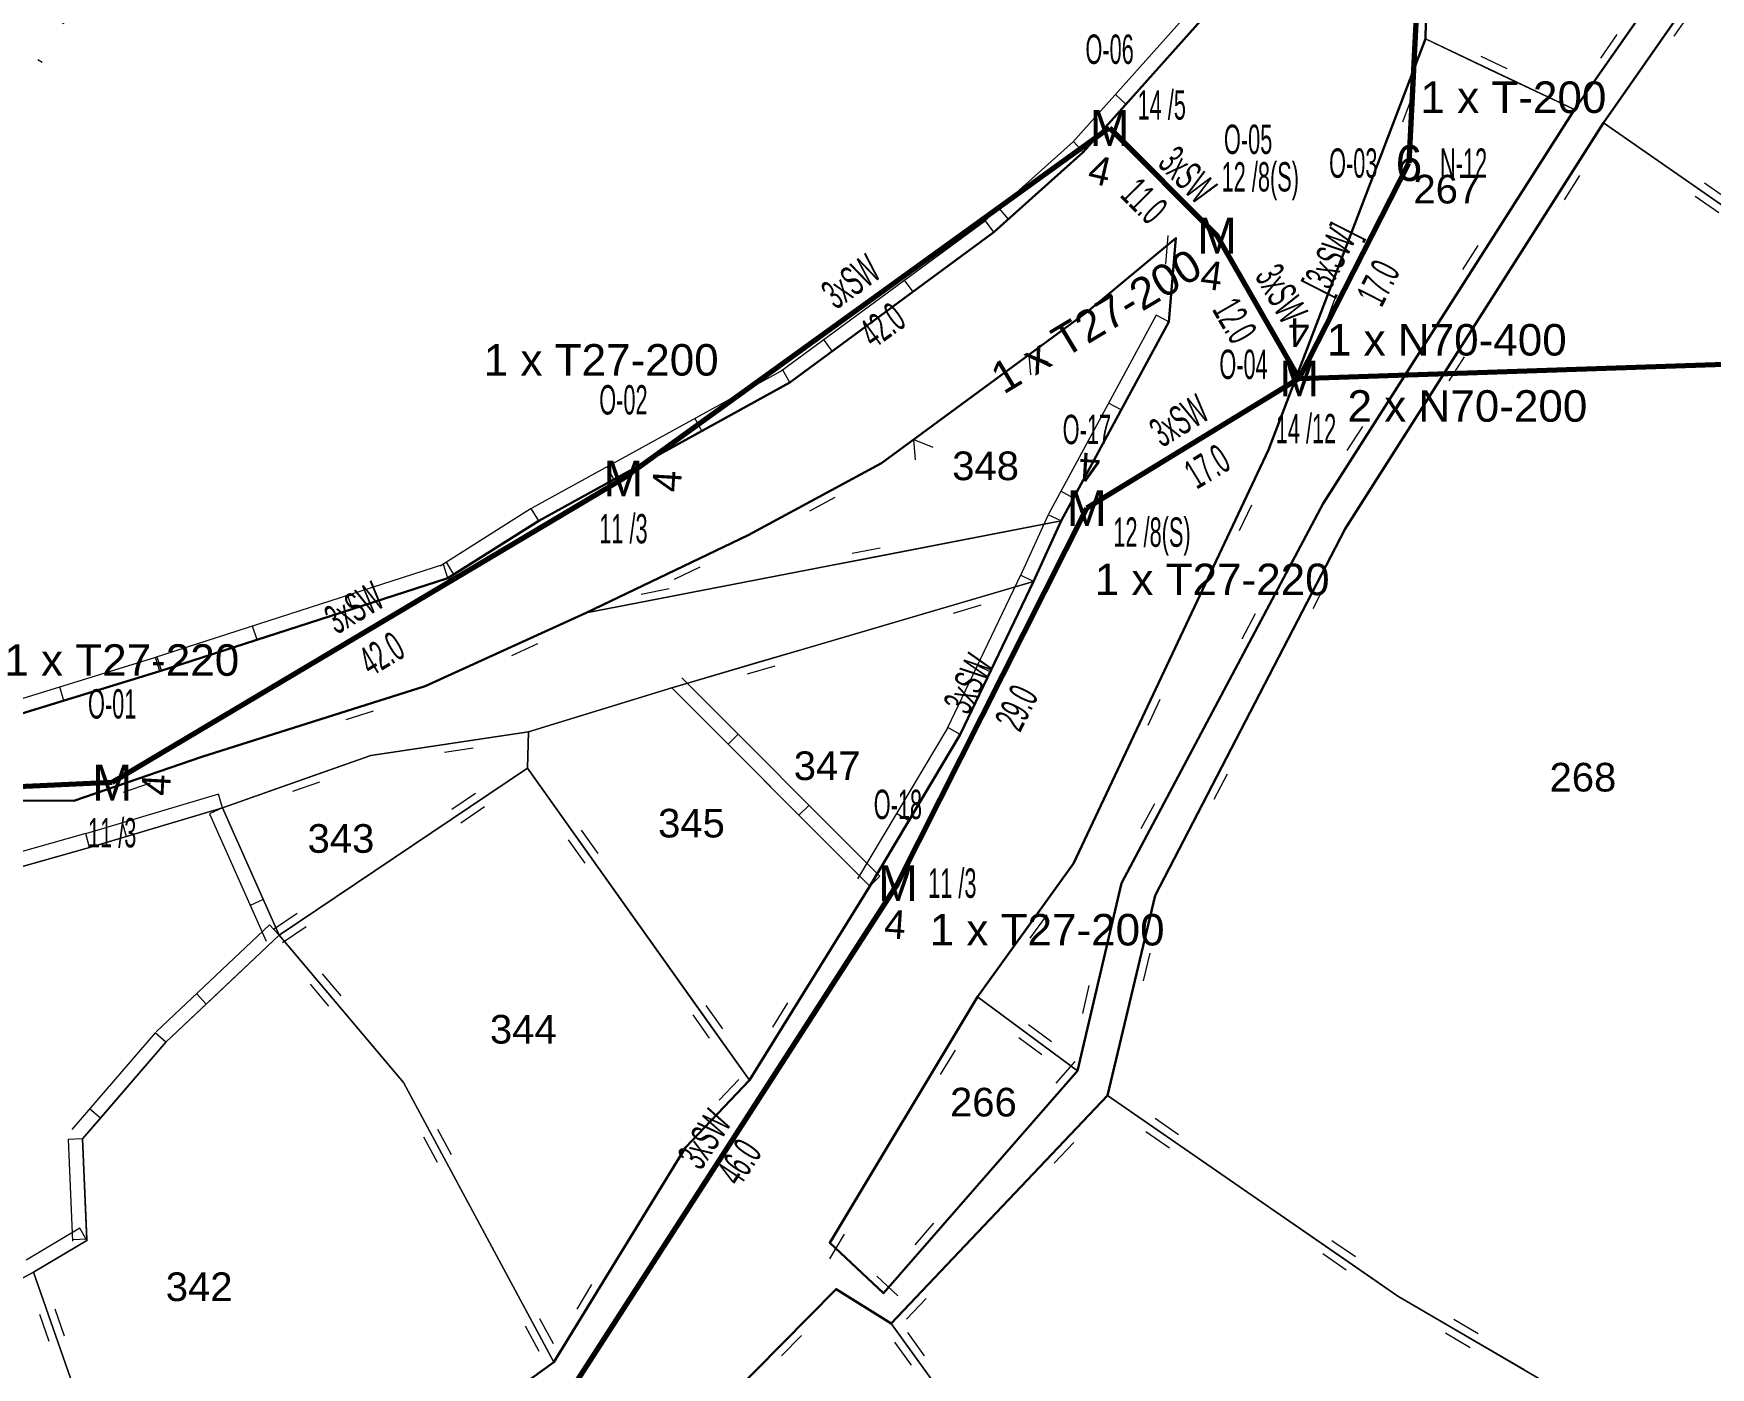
# Model space of a CAD drawing. Header units: millimetres. Extents: x 614452 to 616952, y 4151662 to 4153442.
# Drawn here: x 615834.9 to 615951.9, y 4152417.6 to 4152510.8 of the extents above; entities that cross this region are included whole.
import ezdxf
from ezdxf.enums import TextEntityAlignment as Align
from ezdxf.xclip import XClip

# ---------------------------------------------------------------- set-up
doc = ezdxf.new("R2010")
doc.units = ezdxf.units.MM
doc.header["$XCLIPFRAME"] = 2
doc.linetypes.add('ACAD_ISO14W100', pattern=[24, 12, -3, 0, -3, 0, -3, 0, -3])
for name, color, linetype, lineweight in [('02_ADA_ALN_YENI', 7, 'Continuous', 30), ('03_PARSEL_ALN_ESKI', 18, 'Continuous', 0), ('03_PARSEL_ALN_YENI', 171, 'Continuous', 0), ('03_PARSEL_NO_ESKI', 5, 'Continuous', 0), ('06_DETAY_SNR_KROKI', 4, 'Continuous', 0), ('07_SNRTIP_GECERLI', 30, 'Continuous', 0), ('07_SNRTIP_SABIT', 18, 'Continuous', 0), ('DIREK_ENH_MEVCUT', 6, 'Continuous', 25), ('DIREK_ENH_YENI', 6, 'Continuous', 25), ('DIREK_OG_YENI', 10, 'Continuous', 25), ('HAT_ENH_HAVAI_BYSK', 6, 'Continuous', 70), ('HAT_ENH_HAVAI_MEVCUT', 6, 'Continuous', 70), ('HAT_OG_HAVAI_YENI', 1, 'Continuous', 70), ('NOKTA_PARSEL_YENI', 30, 'Continuous', 0), ('TRAFO_BOLGE_TUM', 254, 'ACAD_ISO14W100', 70)]:
    doc.layers.add(name, color=color, linetype=linetype, lineweight=lineweight)
doc.layers.add('Unknown_Point_Feature', color=7, linetype='Continuous')
doc.styles.add('Direk', font='B_CAD')
doc.styles.get("Standard").update_dxf_attribs({"font": 'Arial'})

# ---------------------------------------------------------------- blocks, each defined once
blk = doc.blocks.new('fggg')
at = {"layer": '02_ADA_ALN_YENI', "color": 252}
for points in [[(615920.44, 4152516.29, 0), (615908.14, 4152502.5, 0), (615901.9, 4152496.9, 0), (615887.65, 4152486.41, 0), (615870.13, 4152476.76, 0), (615863.78, 4152472.74, 0), (615843.67, 4152466.25, 0), (615833.43, 4152463.1, 0)], [(615950.76, 4152517.38, 0), (615942.44, 4152505.46, 0), (615924.89, 4152477.97, 0), (615910.81, 4152451.46, 0), (615907.75, 4152438.34, 0), (615894.19, 4152422.81, 0), (615890.44, 4152426.34, 0), (615900.76, 4152443.51, 0), (615907.47, 4152452.82, 0), (615921.08, 4152481.71, 0), (615932.03, 4152510.4, 0), (615932.36, 4152526.59, 0)], [(616019.28, 4152511.72, 0), (616007.97, 4152497.23, 0), (615987.11, 4152472.98, 0), (615965.34, 4152430.88, 0), (615951.85, 4152409.91, 0), (615945.53, 4152390.56, 0), (615933.82, 4152368.51, 0), (615922.89, 4152374.33, 0), (615890.53, 4152389.32, 0), (615881.65, 4152400.38, 0), (615879.56, 4152405.19, 0), (615879.59, 4152411.65, 0), (615890.88, 4152423.11, 0), (615894.74, 4152420.7, 0), (615909.83, 4152436.63, 0), (615909.83, 4152436.63, 0), (615913.16, 4152450.59, 0), (615926.42, 4152476.19, 0), (615944.46, 4152504.53, 0), (615952.33, 4152515.83, 0)], [(615824.07, 4152457.26, 0), (615837.67, 4152457.19, 0), (615846.6, 4152460.28, 0), (615862.2, 4152465.2, 0), (615873.45, 4152470.33, 0), (615884.75, 4152475.76, 0), (615894.05, 4152480.78, 0), (615908.4, 4152491.33, 0), (615914.61, 4152496.49, 0), (615914.12, 4152490.65, 0), (615906.6, 4152476.74, 0), (615904.67, 4152472.52, 0), (615899.54, 4152461.82, 0), (615893.24, 4152451.24, 0), (615884.83, 4152437.7, 0), (615884.83, 4152437.7, 0), (615880.37, 4152433, 0), (615871.19, 4152418.01, 0), (615863.35, 4152412.32, 0), (615851.68, 4152405.01, 0), (615842.75, 4152401.69, 0), (615826.14, 4152392.46, 0)]]:
    blk.add_polyline3d(points, dxfattribs=at)
at = {"layer": '03_PARSEL_ALN_ESKI', "color": 252}
for p in [(615933.82, 4152499.91), (615901.62, 4152480.59), (615890.55, 4152459.65), (615943.31, 4152458.85), (615881.09, 4152455.64), (615856.61, 4152454.57), (615869.34, 4152441.25), (615901.47, 4152436.16), (615846.71, 4152423.27)]:
    blk.add_point(p, dxfattribs=at)
at = {"layer": '03_PARSEL_ALN_YENI', "color": 252}
blk.add_polyline3d([(615950.76, 4152517.38, 0), (615942.44, 4152505.46, 0), (615932.03, 4152510.4, 0), (615932.36, 4152526.59, 0)], dxfattribs=at)
for points in [[(616007.97, 4152497.23, 0), (615987.11, 4152472.98, 0), (615968.43, 4152487.88, 0), (615944.46, 4152504.53, 0), (615952.33, 4152515.83, 0), (615972.48, 4152536.44, 0), (615986.13, 4152551.91, 0), (616001.92, 4152572.14, 0), (616010.95, 4152592.22, 0), (616033, 4152614.39, 0), (616024.67, 4152597.94, 0), (616015.41, 4152566.77, 0), (616018.47, 4152538.56, 0), (616019.28, 4152511.72, 0), (616007.97, 4152497.23, 0)], [(615742.03, 4152608.91, 0), (615892.46, 4152514.42, 0), (615920.44, 4152516.29, 0), (615908.14, 4152502.5, 0), (615901.9, 4152496.9, 0), (615887.65, 4152486.41, 0), (615870.13, 4152476.76, 0), (615863.78, 4152472.74, 0), (615843.67, 4152466.25, 0), (615833.43, 4152463.1, 0), (615797.02, 4152540.78, 0), (615772.25, 4152571.92, 0), (615761.13, 4152580.07, 0), (615758.13, 4152585.47, 0), (615747.06, 4152595.76, 0), (615734.79, 4152607.75, 0), (615742.03, 4152608.91, 0)], [(615921.08, 4152481.71, 0), (615932.03, 4152510.4, 0), (615942.44, 4152505.46, 0), (615924.89, 4152477.97, 0), (615910.81, 4152451.46, 0), (615907.75, 4152438.34, 0), (615900.76, 4152443.51, 0), (615907.47, 4152452.82, 0), (615921.08, 4152481.71, 0)], [(615987.11, 4152472.98, 0), (615965.34, 4152430.88, 0), (615951.85, 4152409.91, 0), (615930.11, 4152422.61, 0), (615909.83, 4152436.63, 0), (615913.16, 4152450.59, 0), (615926.42, 4152476.19, 0), (615944.46, 4152504.53, 0), (615968.43, 4152487.88, 0), (615987.11, 4152472.98, 0)], [(615906.6, 4152476.74, 0), (615873.45, 4152470.33, 0), (615884.75, 4152475.76, 0), (615894.05, 4152480.78, 0), (615908.4, 4152491.33, 0), (615914.61, 4152496.49, 0), (615914.12, 4152490.65, 0), (615906.6, 4152476.74, 0)], [(615873.45, 4152470.33, 0), (615906.6, 4152476.74, 0), (615904.67, 4152472.52, 0), (615879.42, 4152465.08, 0), (615869.41, 4152462.02, 0), (615858.41, 4152460.37, 0), (615848.05, 4152456.7, 0), (615838.77, 4152453.95, 0), (615827.16, 4152450.67, 0), (615812.4, 4152449.16, 0), (615796.23, 4152449.63, 0), (615779.18, 4152454.96, 0), (615802.46, 4152456.31, 0), (615824.07, 4152457.26, 0), (615837.67, 4152457.19, 0), (615846.6, 4152460.28, 0), (615862.2, 4152465.2, 0), (615873.45, 4152470.33, 0)], [(615879.42, 4152465.08, 0), (615904.67, 4152472.52, 0), (615899.54, 4152461.82, 0), (615893.24, 4152451.24, 0), (615879.42, 4152465.08, 0)], [(615884.83, 4152437.7, 0), (615869.35, 4152459.47, 0), (615869.41, 4152462.02, 0), (615879.42, 4152465.08, 0), (615893.24, 4152451.24, 0), (615884.83, 4152437.7, 0)], [(615869.35, 4152459.47, 0), (615852.01, 4152447.82, 0), (615848.05, 4152456.7, 0), (615858.41, 4152460.37, 0), (615869.41, 4152462.02, 0), (615869.35, 4152459.47, 0)], [(615869.35, 4152459.47, 0), (615884.83, 4152437.7, 0), (615880.37, 4152433, 0), (615871.19, 4152418.01, 0), (615860.68, 4152437.52, 0), (615852.01, 4152447.82, 0), (615869.35, 4152459.47, 0)], [(615812.4, 4152449.16, 0), (615827.16, 4152450.67, 0), (615838.77, 4152453.95, 0), (615848.05, 4152456.7, 0), (615852.01, 4152447.82, 0), (615844.1, 4152440.35, 0), (615838.28, 4152433.59, 0), (615838.59, 4152426.51, 0), (615834.86, 4152424.28, 0), (615817.33, 4152414.81, 0), (615807.49, 4152409.17, 0), (615800.28, 4152423.81, 0), (615784.74, 4152422.17, 0), (615782.48, 4152434.22, 0), (615779.18, 4152454.96, 0), (615796.23, 4152449.63, 0), (615812.4, 4152449.16, 0)], [(615860.68, 4152437.52, 0), (615871.19, 4152418.01, 0), (615863.35, 4152412.32, 0), (615851.68, 4152405.01, 0), (615842.75, 4152401.69, 0), (615834.86, 4152424.28, 0), (615838.59, 4152426.51, 0), (615838.28, 4152433.59, 0), (615844.1, 4152440.35, 0), (615852.01, 4152447.82, 0), (615860.68, 4152437.52, 0)], [(615890.44, 4152426.34, 0), (615900.76, 4152443.51, 0), (615907.75, 4152438.34, 0), (615894.19, 4152422.81, 0), (615890.44, 4152426.34, 0)], [(615930.11, 4152422.61, 0), (615951.85, 4152409.91, 0), (615945.53, 4152390.56, 0), (615933.82, 4152368.51, 0), (615926, 4152376.38, 0), (615907.71, 4152402.71, 0), (615894.74, 4152420.7, 0), (615909.83, 4152436.63, 0), (615930.11, 4152422.61, 0)], [(615842.75, 4152401.69, 0), (615826.14, 4152392.46, 0), (615819.05, 4152387.99, 0), (615808.41, 4152382.93, 0), (615804.2, 4152392.84, 0), (615798.5, 4152403.65, 0), (615807.49, 4152409.17, 0), (615817.33, 4152414.81, 0), (615834.86, 4152424.28, 0), (615842.75, 4152401.69, 0)], [(615894.74, 4152420.7, 0), (615907.71, 4152402.71, 0), (615926, 4152376.38, 0), (615933.82, 4152368.51, 0), (615922.89, 4152374.33, 0), (615890.53, 4152389.32, 0), (615881.65, 4152400.38, 0), (615879.56, 4152405.19, 0), (615879.59, 4152411.65, 0), (615890.88, 4152423.11, 0), (615894.74, 4152420.7, 0)]]:
    blk.add_polyline3d(points, close=True, dxfattribs=at)
at = {"layer": '06_DETAY_SNR_KROKI', "color": 252}
for p, q in [((615919.69, 4152516.96, 0.95), (615907.39, 4152503.16, 0.95)), ((615945.3, 4152509.56, 0.95), (615950.76, 4152517.38, 0.95)), ((615950.5, 4152512.22, 0.95), (615949.36, 4152510.58, 0.95)), ((615915.78, 4152511.07, 0.95), (615911.12, 4152505.84, 0.95)), ((615932.06, 4152511.59, 0.95), (615932.03, 4152510.4, 0.95)), ((615949.47, 4152511.72, 0.95), (615944.46, 4152504.53, 0.95)), ((615932.03, 4152510.4, 0.95), (615930.25, 4152505.73, 0.95)), ((615932.03, 4152510.4, 0.95), (615936.55, 4152508.25, 0.95)), ((615944.27, 4152509.06, 0.95), (615945.41, 4152510.7, 0.95)), ((615935.89, 4152509.19, 0.95), (615937.7, 4152508.33, 0.95)), ((615942.44, 4152505.46, 0.95), (615945.3, 4152509.56, 0.95)), ((615936.55, 4152508.25, 0.95), (615942.44, 4152505.46, 0.95)), ((615911.12, 4152505.84, 0.95), (615910.38, 4152506.51, 0.95)), ((615931.13, 4152506.46, 0.95), (615930.42, 4152504.59, 0.95)), ((615911.12, 4152505.84, 0.95), (615908.14, 4152502.5, 0.95)), ((615930.25, 4152505.73, 0.95), (615926.68, 4152496.38, 0.95)), ((615941.04, 4152503.26, 0.95), (615942.44, 4152505.46, 0.95)), ((615944.46, 4152504.53, 0.95), (615941.78, 4152500.32, 0.95)), ((615952, 4152499.29, 0.95), (615944.46, 4152504.53, 0.95)), ((615907.47, 4152503.24, 0.95), (615901.23, 4152497.64, 0.95)), ((615908.14, 4152502.5, 0.95), (615907.47, 4152503.24, 0.95)), ((615935.65, 4152494.83, 0.95), (615941.04, 4152503.26, 0.95)), ((615908.14, 4152502.5, 0.95), (615902.93, 4152497.82, 0.95)), ((615942.79, 4152500.86, 0.95), (615941.71, 4152499.17, 0.95)), ((615941.78, 4152500.32, 0.95), (615936.41, 4152491.88, 0.95)), ((615952.51, 4152498.26, 0.95), (615950.86, 4152499.4, 0.95)), ((615953.15, 4152499.19, 0.95), (615951.5, 4152500.33, 0.95)), ((615902.93, 4152497.82, 0.95), (615902.26, 4152498.57, 0.95)), ((615901.31, 4152497.7, 0.95), (615887.06, 4152487.21, 0.95)), ((615901.9, 4152496.9, 0.95), (615896.26, 4152492.75, 0.95)), ((615901.9, 4152496.9, 0.95), (615901.31, 4152497.7, 0.95)), ((615902.93, 4152497.82, 0.95), (615901.9, 4152496.9, 0.95)), ((615914.61, 4152496.49, 0.95), (615910.85, 4152493.34, 0.95)), ((615913.9, 4152494.68, 0.95), (615914.06, 4152496.67, 0.95)), ((615914.54, 4152495.63, 0.95), (615914.61, 4152496.49, 0.95)), ((615926.68, 4152496.38, 0.95), (615924.9, 4152491.71, 0.95)), ((615934.64, 4152494.29, 0.95), (615935.72, 4152495.98, 0.95)), ((615914.12, 4152490.65, 0.95), (615914.54, 4152495.63, 0.95)), ((615932.96, 4152490.62, 0.95), (615935.65, 4152494.83, 0.95)), ((615896.26, 4152492.75, 0.95), (615895.67, 4152493.55, 0.95)), ((615896.26, 4152492.75, 0.95), (615890.62, 4152488.6, 0.95)), ((615910.85, 4152493.34, 0.95), (615908.4, 4152491.33, 0.95)), ((615925.78, 4152492.45, 0.95), (615925.07, 4152490.58, 0.95)), ((615908.4, 4152491.33, 0.95), (615904.37, 4152488.36, 0.95)), ((615913.24, 4152491.12, 0.95), (615905.72, 4152477.22, 0.95)), ((615914.12, 4152490.65, 0.95), (615913.24, 4152491.12, 0.95)), ((615924.9, 4152491.71, 0.95), (615921.33, 4152482.37, 0.95)), ((615936.41, 4152491.88, 0.95), (615933.72, 4152487.66, 0.95)), ((615914.12, 4152490.65, 0.95), (615910.79, 4152484.49, 0.95)), ((615927.58, 4152482.19, 0.95), (615932.96, 4152490.62, 0.95)), ((615890.62, 4152488.6, 0.95), (615890.03, 4152489.4, 0.95)), ((615890.62, 4152488.6, 0.95), (615887.65, 4152486.41, 0.95)), ((615904.37, 4152488.36, 0.95), (615900.34, 4152485.4, 0.95)), ((615904.49, 4152486.94, 0.95), (615904.37, 4152488.36, 0.95)), ((615904.37, 4152488.36, 0.95), (615905.7, 4152487.83, 0.95)), ((615933.72, 4152487.66, 0.95), (615928.35, 4152479.23, 0.95)), ((615934.73, 4152488.2, 0.95), (615933.66, 4152486.52, 0.95)), ((615887.17, 4152487.28, 0.95), (615869.64, 4152477.63, 0.95)), ((615887.65, 4152486.41, 0.95), (615881.52, 4152483.03, 0.95)), ((615887.65, 4152486.41, 0.95), (615887.17, 4152487.28, 0.95)), ((615900.34, 4152485.4, 0.95), (615896.31, 4152482.44, 0.95)), ((615910.79, 4152484.49, 0.95), (615907.46, 4152478.33, 0.95)), ((615910.79, 4152484.49, 0.95), (615909.91, 4152484.96, 0.95)), ((615881.52, 4152483.03, 0.95), (615875.38, 4152479.65, 0.95)), ((615881.52, 4152483.03, 0.95), (615881.03, 4152483.91, 0.95)), ((615926.57, 4152481.65, 0.95), (615927.65, 4152483.33, 0.95)), ((615896.31, 4152482.44, 0.95), (615894.05, 4152480.78, 0.95)), ((615896.43, 4152481.02, 0.95), (615896.31, 4152482.44, 0.95)), ((615896.31, 4152482.44, 0.95), (615897.64, 4152481.9, 0.95)), ((615921.08, 4152481.71, 0.95), (615918.95, 4152477.19, 0.95)), ((615921.33, 4152482.37, 0.95), (615921.08, 4152481.71, 0.95)), ((615924.89, 4152477.97, 0.95), (615927.58, 4152482.19, 0.95)), ((615875.38, 4152479.65, 0.95), (615874.9, 4152480.53, 0.95)), ((615894.05, 4152480.78, 0.95), (615889.65, 4152478.4, 0.95)), ((615875.38, 4152479.65, 0.95), (615870.13, 4152476.76, 0.95)), ((615889.65, 4152478.4, 0.95), (615884.75, 4152475.76, 0.95)), ((615890.8, 4152478.38, 0.95), (615889.04, 4152477.43, 0.95)), ((615907.46, 4152478.33, 0.95), (615906.58, 4152478.81, 0.95)), ((615907.46, 4152478.33, 0.95), (615906.6, 4152476.74, 0.95)), ((615928.35, 4152479.23, 0.95), (615926.42, 4152476.19, 0.95)), ((615869.59, 4152477.6, 0.95), (615863.25, 4152473.58, 0.95)), ((615870.13, 4152476.76, 0.95), (615869.59, 4152477.6, 0.95)), ((615905.69, 4152477.16, 0.95), (615903.76, 4152472.93, 0.95)), ((615906.6, 4152476.74, 0.95), (615905.69, 4152477.16, 0.95)), ((615918.95, 4152477.19, 0.95), (615914.69, 4152468.14, 0.95)), ((615919.88, 4152477.85, 0.95), (615919.03, 4152476.04, 0.95)), ((615920.19, 4152469.13, 0.95), (615924.88, 4152477.96, 0.95)), ((615924.88, 4152477.96, 0.95), (615924.89, 4152477.97, 0.95)), ((615870.13, 4152476.76, 0.95), (615864.21, 4152473.01, 0.95)), ((615893.09, 4152474.13, 0.95), (615902.91, 4152476.03, 0.95)), ((615902.91, 4152476.03, 0.95), (615906.6, 4152476.74, 0.95)), ((615906.6, 4152476.74, 0.95), (615904.67, 4152472.52, 0.95)), ((615926.42, 4152476.19, 0.95), (615924.12, 4152471.75, 0.95)), ((615884.75, 4152475.76, 0.95), (615880.24, 4152473.59, 0.95)), ((615892, 4152474.49, 0.95), (615893.96, 4152474.87, 0.95)), ((615863.47, 4152473.69, 0.95), (615843.36, 4152467.2, 0.95)), ((615863.78, 4152472.74, 0.95), (615863.47, 4152473.69, 0.95)), ((615864.21, 4152473.01, 0.95), (615863.68, 4152473.86, 0.95)), ((615880.24, 4152473.59, 0.95), (615873.45, 4152470.33, 0.95)), ((615881.38, 4152473.52, 0.95), (615879.58, 4152472.65, 0.95)), ((615888.18, 4152473.18, 0.95), (615893.09, 4152474.13, 0.95)), ((615863.78, 4152472.74, 0.95), (615857.12, 4152470.59, 0.95)), ((615864.21, 4152473.01, 0.95), (615863.78, 4152472.74, 0.95)), ((615878.36, 4152471.28, 0.95), (615888.18, 4152473.18, 0.95)), ((615903.77, 4152472.95, 0.95), (615898.64, 4152462.25, 0.95)), ((615904.67, 4152472.52, 0.95), (615899.87, 4152471.1, 0.95)), ((615904.67, 4152472.52, 0.95), (615901.64, 4152466.21, 0.95)), ((615904.67, 4152472.52, 0.95), (615903.77, 4152472.95, 0.95)), ((615925.08, 4152472.38, 0.95), (615924.16, 4152470.61, 0.95)), ((615857.12, 4152470.59, 0.95), (615856.81, 4152471.54, 0.95)), ((615873.45, 4152470.33, 0.95), (615878.36, 4152471.28, 0.95)), ((615877.27, 4152471.64, 0.95), (615879.24, 4152472.02, 0.95)), ((615924.12, 4152471.75, 0.95), (615919.52, 4152462.87, 0.95)), ((615857.12, 4152470.59, 0.95), (615850.46, 4152468.44, 0.95)), ((615873.45, 4152470.33, 0.95), (615868.9, 4152468.25, 0.95)), ((615899.87, 4152471.1, 0.95), (615890.28, 4152468.28, 0.95)), ((615900.99, 4152470.85, 0.95), (615899.07, 4152470.28, 0.95)), ((615919.23, 4152468.51, 0.95), (615920.16, 4152470.27, 0.95)), ((615850.46, 4152468.44, 0.95), (615850.15, 4152469.39, 0.95)), ((615917.85, 4152464.71, 0.95), (615920.19, 4152469.13, 0.95)), ((615850.46, 4152468.44, 0.95), (615843.8, 4152466.29, 0.95)), ((615868.9, 4152468.25, 0.95), (615862.2, 4152465.2, 0.95)), ((615870.05, 4152468.16, 0.95), (615868.23, 4152467.33, 0.95)), ((615890.28, 4152468.28, 0.95), (615885.48, 4152466.87, 0.95)), ((615914.69, 4152468.14, 0.95), (615912.56, 4152463.62, 0.95)), ((615843.38, 4152467.2, 0.95), (615833.13, 4152464.05, 0.95)), ((615843.67, 4152466.25, 0.95), (615843.38, 4152467.2, 0.95)), ((615843.8, 4152466.29, 0.95), (615843.49, 4152467.24, 0.95)), ((615885.48, 4152466.87, 0.95), (615879.42, 4152465.08, 0.95)), ((615886.6, 4152466.61, 0.95), (615884.68, 4152466.05, 0.95)), ((615901.64, 4152466.21, 0.95), (615900.74, 4152466.64, 0.95)), ((615843.67, 4152466.25, 0.95), (615836.98, 4152464.19, 0.95)), ((615843.8, 4152466.29, 0.95), (615843.67, 4152466.25, 0.95)), ((615893.95, 4152451.95, 0.95), (615880.12, 4152465.79, 0.95)), ((615901.64, 4152466.21, 0.95), (615899.54, 4152461.82, 0.95)), ((615836.98, 4152464.19, 0.95), (615833.43, 4152463.1, 0.95)), ((615836.98, 4152464.19, 0.95), (615836.69, 4152465.15, 0.95)), ((615862.2, 4152465.2, 0.95), (615857.43, 4152463.69, 0.95)), ((615883.35, 4152461.15, 0.95), (615879.42, 4152465.08, 0.95)), ((615913.49, 4152464.28, 0.95), (615912.64, 4152462.47, 0.95)), ((615913.16, 4152455.88, 0.95), (615917.85, 4152464.71, 0.95)), ((615857.43, 4152463.69, 0.95), (615847.9, 4152460.69, 0.95)), ((615858.56, 4152463.46, 0.95), (615856.65, 4152462.86, 0.95)), ((615912.56, 4152463.62, 0.95), (615908.29, 4152454.57, 0.95)), ((615869.41, 4152462.02, 0.95), (615864.47, 4152461.28, 0.95)), ((615869.35, 4152459.47, 0.95), (615869.41, 4152462.02, 0.95)), ((615883.35, 4152461.15, 0.95), (615884.05, 4152461.85, 0.95)), ((615898.68, 4152462.33, 0.95), (615892.38, 4152451.75, 0.95)), ((615899.54, 4152461.82, 0.95), (615895.96, 4152455.81, 0.95)), ((615899.54, 4152461.82, 0.95), (615898.68, 4152462.33, 0.95)), ((615919.52, 4152462.87, 0.95), (615917.22, 4152458.43, 0.95)), ((615847.9, 4152460.69, 0.95), (615846.6, 4152460.28, 0.95)), ((615864.47, 4152461.28, 0.95), (615858.41, 4152460.37, 0.95)), ((615865.54, 4152460.87, 0.95), (615863.56, 4152460.57, 0.95)), ((615888.29, 4152456.2, 0.95), (615883.35, 4152461.15, 0.95)), ((615846.6, 4152460.28, 0.95), (615841.88, 4152458.65, 0.95)), ((615858.41, 4152460.37, 0.95), (615853.7, 4152458.7, 0.95)), ((615869.35, 4152459.47, 0.95), (615865.2, 4152456.68, 0.95)), ((615873.24, 4152454, 0.95), (615869.35, 4152459.47, 0.95)), ((615841.88, 4152458.65, 0.95), (615837.67, 4152457.19, 0.95)), ((615843.01, 4152458.44, 0.95), (615841.12, 4152457.79, 0.95)), ((615853.7, 4152458.7, 0.95), (615848.05, 4152456.7, 0.95)), ((615854.83, 4152458.51, 0.95), (615852.94, 4152457.84, 0.95)), ((615917.22, 4152458.43, 0.95), (615913.16, 4152450.59, 0.95)), ((615918.18, 4152459.06, 0.95), (615917.26, 4152457.29, 0.95)), ((615837.67, 4152457.19, 0.95), (615832.67, 4152457.22, 0.95)), ((615847.77, 4152457.66, 0.95), (615838.49, 4152454.9, 0.95)), ((615848.05, 4152456.7, 0.95), (615847.77, 4152457.66, 0.95)), ((615865.71, 4152457.7, 0.95), (615864.05, 4152456.59, 0.95)), ((615848.05, 4152456.7, 0.95), (615841.34, 4152454.71, 0.95)), ((615848.05, 4152456.7, 0.95), (615847.14, 4152456.3, 0.95)), ((615847.14, 4152456.3, 0.95), (615851.1, 4152447.41, 0.95)), ((615848.05, 4152456.7, 0.95), (615850.9, 4152450.31, 0.95)), ((615865.2, 4152456.68, 0.95), (615856.9, 4152451.1, 0.95)), ((615866.34, 4152456.77, 0.95), (615864.68, 4152455.65, 0.95)), ((615888.29, 4152456.2, 0.95), (615889, 4152456.9, 0.95)), ((615893.24, 4152451.24, 0.95), (615888.29, 4152456.2, 0.95)), ((615895.96, 4152455.81, 0.95), (615895.1, 4152456.32, 0.95)), ((615912.19, 4152455.26, 0.95), (615913.13, 4152457.02, 0.95)), ((615838.5, 4152454.91, 0.95), (615826.89, 4152451.64, 0.95)), ((615838.77, 4152453.95, 0.95), (615838.5, 4152454.91, 0.95)), ((615841.34, 4152454.71, 0.95), (615841.06, 4152455.67, 0.95)), ((615874.28, 4152453.51, 0.95), (615873.12, 4152455.14, 0.95)), ((615895.96, 4152455.81, 0.95), (615893.24, 4152451.24, 0.95)), ((615910.81, 4152451.46, 0.95), (615913.16, 4152455.88, 0.95)), ((615838.77, 4152453.95, 0.95), (615832.03, 4152452.05, 0.95)), ((615841.34, 4152454.71, 0.95), (615838.77, 4152453.95, 0.95)), ((615873.36, 4152452.85, 0.95), (615872.2, 4152454.48, 0.95)), ((615876.14, 4152449.92, 0.95), (615873.24, 4152454, 0.95)), ((615908.29, 4152454.57, 0.95), (615907.47, 4152452.82, 0.95)), ((615907.47, 4152452.82, 0.95), (615904.55, 4152448.76, 0.95)), ((615892.75, 4152450.44, 0.95), (615893.24, 4152451.24, 0.95)), ((615893.24, 4152451.24, 0.95), (615893.95, 4152451.95, 0.95)), ((615908.88, 4152443.21, 0.95), (615910.81, 4152451.46, 0.95)), ((615850.9, 4152450.31, 0.95), (615849.99, 4152449.9, 0.95)), ((615850.9, 4152450.31, 0.95), (615852.01, 4152447.82, 0.95)), ((615856.9, 4152451.1, 0.95), (615852.75, 4152448.31, 0.95)), ((615887.47, 4152441.95, 0.95), (615892.75, 4152450.44, 0.95)), ((615913.16, 4152450.59, 0.95), (615912, 4152445.73, 0.95)), ((615853.26, 4152449.34, 0.95), (615851.6, 4152448.22, 0.95)), ((615881.94, 4152441.77, 0.95), (615876.14, 4152449.92, 0.95)), ((615905.59, 4152449.25, 0.95), (615904.42, 4152447.62, 0.95)), ((615851.33, 4152448.55, 0.95), (615843.41, 4152441.07, 0.95)), ((615852.01, 4152447.82, 0.95), (615846.92, 4152443.01, 0.95)), ((615852.01, 4152447.82, 0.95), (615851.33, 4152448.55, 0.95)), ((615852.75, 4152448.31, 0.95), (615852.01, 4152447.82, 0.95)), ((615852.01, 4152447.82, 0.95), (615855.23, 4152443.99, 0.95)), ((615853.89, 4152448.4, 0.95), (615852.23, 4152447.29, 0.95)), ((615904.55, 4152448.76, 0.95), (615900.76, 4152443.51, 0.95)), ((615912.78, 4152446.57, 0.95), (615912.32, 4152444.62, 0.95)), ((615912, 4152445.73, 0.95), (615909.83, 4152436.63, 0.95)), ((615854.16, 4152444.4, 0.95), (615855.44, 4152442.87, 0.95)), ((615855.02, 4152445.12, 0.95), (615856.31, 4152443.59, 0.95)), ((615908.11, 4152442.36, 0.95), (615908.56, 4152444.31, 0.95)), ((615846.92, 4152443.01, 0.95), (615844.1, 4152440.35, 0.95)), ((615846.92, 4152443.01, 0.95), (615846.24, 4152443.74, 0.95)), ((615855.23, 4152443.99, 0.95), (615860.68, 4152437.52, 0.95)), ((615886.47, 4152441.39, 0.95), (615887.52, 4152443.09, 0.95)), ((615900.76, 4152443.51, 0.95), (615898.19, 4152439.23, 0.95)), ((615900.76, 4152443.51, 0.95), (615904.78, 4152440.54, 0.95)), ((615907.75, 4152438.34, 0.95), (615908.88, 4152443.21, 0.95)), ((615882.06, 4152440.63, 0.95), (615880.9, 4152442.26, 0.95)), ((615882.97, 4152441.28, 0.95), (615881.81, 4152442.91, 0.95)), ((615884.83, 4152437.7, 0.95), (615887.47, 4152441.95, 0.95)), ((615843.34, 4152441, 0.95), (615837.53, 4152434.24, 0.95)), ((615844.1, 4152440.35, 0.95), (615843.34, 4152441, 0.95)), ((615884.83, 4152437.7, 0.95), (615881.94, 4152441.77, 0.95)), ((615903.64, 4152440.68, 0.95), (615905.25, 4152439.49, 0.95)), ((615904.31, 4152441.58, 0.95), (615905.92, 4152440.39, 0.95)), ((615844.1, 4152440.35, 0.95), (615839.53, 4152435.04, 0.95)), ((615899.19, 4152439.79, 0.95), (615898.15, 4152438.08, 0.95)), ((615904.78, 4152440.54, 0.95), (615907.75, 4152438.34, 0.95)), ((615898.19, 4152439.23, 0.95), (615893.04, 4152430.66, 0.95)), ((615906.26, 4152437.49, 0.95), (615907.58, 4152439, 0.95)), ((615907.34, 4152437.88, 0.95), (615907.75, 4152438.34, 0.95)), ((615860.68, 4152437.52, 0.95), (615863.05, 4152433.12, 0.95)), ((615882.72, 4152436.29, 0.95), (615884.09, 4152437.74, 0.95)), ((615883.81, 4152436.62, 0.95), (615884.83, 4152437.7, 0.95)), ((615904.05, 4152434.11, 0.95), (615907.34, 4152437.88, 0.95)), ((615880.37, 4152433, 0.95), (615883.81, 4152436.62, 0.95)), ((615909.83, 4152436.63, 0.95), (615906.4, 4152433, 0.95)), ((615913.66, 4152433.98, 0.95), (615909.83, 4152436.63, 0.95)), ((615839.53, 4152435.04, 0.95), (615838.28, 4152433.59, 0.95)), ((615839.53, 4152435.04, 0.95), (615838.77, 4152435.69, 0.95)), ((615914.8, 4152433.88, 0.95), (615913.16, 4152435.02, 0.95)), ((615862.08, 4152433.73, 0.95), (615863.03, 4152431.97, 0.95)), ((615863.07, 4152434.27, 0.95), (615864.02, 4152432.51, 0.95)), ((615897.48, 4152426.57, 0.95), (615904.05, 4152434.11, 0.95)), ((615914.16, 4152432.95, 0.95), (615912.52, 4152434.09, 0.95)), ((615917.77, 4152431.14, 0.95), (615913.66, 4152433.98, 0.95)), ((615838.28, 4152433.59, 0.95), (615837.28, 4152433.55, 0.95)), ((615837.28, 4152433.55, 0.95), (615837.59, 4152426.46, 0.95)), ((615838.28, 4152433.59, 0.95), (615838.59, 4152426.6, 0.95)), ((615863.05, 4152433.12, 0.95), (615867.79, 4152424.32, 0.95)), ((615879.02, 4152430.8, 0.95), (615880.37, 4152433, 0.95)), ((615906.4, 4152433, 0.95), (615899.52, 4152425.74, 0.95)), ((615907.49, 4152433.34, 0.95), (615906.12, 4152431.89, 0.95)), ((615873.8, 4152422.27, 0.95), (615879.02, 4152430.8, 0.95)), ((615893.04, 4152430.66, 0.95), (615890.46, 4152426.37, 0.95)), ((615926, 4152425.45, 0.95), (615917.77, 4152431.14, 0.95)), ((615838.08, 4152427.37, 0.95), (615834.35, 4152425.13, 0.95)), ((615838.59, 4152426.51, 0.95), (615838.08, 4152427.37, 0.95)), ((615891.46, 4152426.94, 0.95), (615890.43, 4152425.22, 0.95)), ((615896.4, 4152426.19, 0.95), (615897.71, 4152427.7, 0.95)), ((615838.59, 4152426.51, 0.95), (615834.86, 4152424.28, 0.95)), ((615838.59, 4152426.6, 0.95), (615837.59, 4152426.55, 0.95)), ((615838.59, 4152426.6, 0.95), (615838.59, 4152426.51, 0.95)), ((615890.46, 4152426.37, 0.95), (615890.44, 4152426.34, 0.95)), ((615890.44, 4152426.34, 0.95), (615894.08, 4152422.91, 0.95)), ((615894.19, 4152422.81, 0.95), (615897.48, 4152426.57, 0.95)), ((615899.52, 4152425.74, 0.95), (615896.08, 4152422.11, 0.95)), ((615926.5, 4152424.42, 0.95), (615924.86, 4152425.56, 0.95)), ((615927.14, 4152425.35, 0.95), (615925.5, 4152426.48, 0.95)), ((615930.11, 4152422.61, 0.95), (615926, 4152425.45, 0.95)), ((615867.79, 4152424.32, 0.95), (615870.16, 4152419.91, 0.95)), ((615834.86, 4152424.28, 0.95), (615830.47, 4152421.9, 0.95)), ((615836.16, 4152420.57, 0.95), (615834.86, 4152424.28, 0.95)), ((615872.8, 4152421.71, 0.95), (615873.84, 4152423.42, 0.95)), ((615890.88, 4152423.11, 0.95), (615887.37, 4152419.55, 0.95)), ((615894.74, 4152420.7, 0.95), (615890.88, 4152423.11, 0.95)), ((615893.74, 4152424.01, 0.95), (615895.19, 4152422.64, 0.95)), ((615871.19, 4152418.01, 0.95), (615873.8, 4152422.27, 0.95)), ((615894.08, 4152422.91, 0.95), (615894.19, 4152422.81, 0.95)), ((615896.08, 4152422.11, 0.95), (615894.74, 4152420.7, 0.95)), ((615897.18, 4152422.45, 0.95), (615895.8, 4152421, 0.95)), ((615934.58, 4152420, 0.95), (615930.11, 4152422.61, 0.95)), ((615835.96, 4152419.44, 0.95), (615835.3, 4152421.33, 0.95)), ((615837.02, 4152419.82, 0.95), (615836.36, 4152421.7, 0.95)), ((615870.18, 4152421.06, 0.95), (615871.13, 4152419.3, 0.95)), ((615935.72, 4152419.98, 0.95), (615934, 4152420.99, 0.95)), ((615837.81, 4152415.85, 0.95), (615836.16, 4152420.57, 0.95)), ((615869.19, 4152420.53, 0.95), (615870.14, 4152418.77, 0.95)), ((615870.16, 4152419.91, 0.95), (615871.19, 4152418.01, 0.95)), ((615888.47, 4152419.86, 0.95), (615887.07, 4152418.44, 0.95)), ((615896.02, 4152418.93, 0.95), (615894.74, 4152420.7, 0.95)), ((615897.06, 4152418.45, 0.95), (615895.89, 4152420.07, 0.95)), ((615935.16, 4152419.01, 0.95), (615933.43, 4152420.02, 0.95)), ((615938.9, 4152417.48, 0.95), (615934.58, 4152420, 0.95)), ((615887.37, 4152419.55, 0.95), (615880.35, 4152412.42, 0.95)), ((615896.15, 4152417.79, 0.95), (615894.98, 4152419.41, 0.95)), ((615898.94, 4152414.87, 0.95), (615896.02, 4152418.93, 0.95)), ((615867.4, 4152415.26, 0.95), (615871.19, 4152418.01, 0.95))]:
    blk.add_line(p, q, dxfattribs=at)
for p in [(615932.03, 4152510.4, 626.59), (615932.03, 4152510.4, 626.59), (615932.03, 4152510.4, 626.59), (615942.44, 4152505.46, 623.18), (615942.44, 4152505.46, 623.18), (615908.14, 4152502.5, 627.22), (615908.14, 4152502.5, 627.22), (615901.9, 4152496.9, 628.27), (615901.9, 4152496.9, 628.27), (615914.61, 4152496.49, 626.83), (615914.61, 4152496.49, 626.83), (615910.85, 4152493.34, 627.73), (615910.85, 4152493.34, 627.73), (615908.4, 4152491.33, 628.14), (615908.4, 4152491.33, 628.14), (615914.12, 4152490.65, 624.92), (615914.12, 4152490.65, 624.92), (615887.65, 4152486.41, 630.16), (615887.65, 4152486.41, 630.16), (615921.08, 4152481.71, 624.68), (615921.08, 4152481.71, 624.68), (615894.05, 4152480.78, 630.02), (615894.05, 4152480.78, 630.02), (615924.89, 4152477.97, 621.29), (615924.89, 4152477.97, 621.29), (615870.13, 4152476.76, 632.05), (615870.13, 4152476.76, 632.05), (615906.6, 4152476.74, 623.46), (615906.6, 4152476.74, 623.46), (615906.6, 4152476.74, 623.46), (615926.42, 4152476.19, 620.58), (615926.42, 4152476.19, 620.58), (615884.75, 4152475.76, 630.84), (615884.75, 4152475.76, 630.84), (615863.78, 4152472.74, 632.53), (615863.78, 4152472.74, 632.53), (615904.67, 4152472.52, 623.27), (615904.67, 4152472.52, 623.27), (615904.67, 4152472.52, 623.27), (615873.45, 4152470.33, 628.21), (615873.45, 4152470.33, 631.97), (615873.45, 4152470.33, 631.97), (615843.67, 4152466.25, 634.08), (615843.67, 4152466.25, 634.08), (615862.2, 4152465.2, 632.62), (615862.2, 4152465.2, 632.62), (615879.42, 4152465.08, 627.57), (615879.42, 4152465.08, 627.57), (615869.41, 4152462.02, 627.93), (615869.41, 4152462.02, 627.93), (615899.54, 4152461.82, 622.58), (615899.54, 4152461.82, 622.58), (615846.6, 4152460.28, 633.99), (615846.6, 4152460.28, 633.99), (615858.41, 4152460.37, 629.65), (615858.41, 4152460.37, 629.65), (615869.35, 4152459.47, 628.69), (615869.35, 4152459.47, 628.69), (615869.35, 4152459.47, 628.69), (615837.67, 4152457.19, 634.72), (615837.67, 4152457.19, 634.72), (615848.05, 4152456.7, 633.29), (615848.05, 4152456.7, 633.29), (615848.05, 4152456.7, 633.29), (615838.77, 4152453.95, 630.79), (615838.77, 4152453.95, 630.79), (615907.47, 4152452.82, 622.89), (615907.47, 4152452.82, 622.89), (615893.24, 4152451.24, 622.2), (615893.24, 4152451.24, 622.2), (615893.24, 4152451.24, 622.2), (615910.81, 4152451.46, 620.68), (615910.81, 4152451.46, 620.68), (615913.16, 4152450.59, 619.95), (615913.16, 4152450.59, 619.95), (615852.01, 4152447.82, 629.94), (615852.01, 4152447.82, 629.94), (615852.01, 4152447.82, 629.94), (615852.01, 4152447.82, 629.94), (615900.76, 4152443.51, 622.54), (615900.76, 4152443.51, 622.54), (615900.76, 4152443.51, 622.54), (615844.1, 4152440.35, 628.89), (615844.1, 4152440.35, 628.89), (615907.75, 4152438.34, 620.6), (615907.75, 4152438.34, 620.6), (615907.75, 4152438.34, 620.6), (615860.68, 4152437.52, 624.4), (615860.68, 4152437.52, 624.4), (615884.83, 4152437.7, 621.69), (615884.83, 4152437.7, 621.69), (615884.83, 4152437.7, 621.69), (615909.83, 4152436.63, 620.14), (615909.83, 4152436.63, 620.14), (615909.83, 4152436.63, 620.14), (615838.28, 4152433.59, 627.42), (615838.28, 4152433.59, 627.42), (615880.37, 4152433, 621.35), (615880.37, 4152433, 621.35), (615838.59, 4152426.51, 626.43), (615838.59, 4152426.51, 626.43), (615890.44, 4152426.34, 620.87), (615890.44, 4152426.34, 620.87), (615834.86, 4152424.28, 626.32), (615834.86, 4152424.28, 626.32), (615834.86, 4152424.28, 626.32), (615890.88, 4152423.11, 619.75), (615890.88, 4152423.11, 619.75), (615894.19, 4152422.81, 620.36), (615894.19, 4152422.81, 620.36), (615930.11, 4152422.61, 619.2), (615930.11, 4152422.61, 619.2), (615894.74, 4152420.7, 619.32), (615894.74, 4152420.7, 619.32), (615894.74, 4152420.7, 619.32), (615871.19, 4152418.01, 620.67), (615871.19, 4152418.01, 620.67), (615871.19, 4152418.01, 620.67)]:
    blk.add_point(p, dxfattribs=at)
at = {"layer": '07_SNRTIP_GECERLI', "color": 252}
blk.add_polyline3d([(615869.41, 4152462.02, 627.93), (615879.42, 4152465.08, 627.57)], dxfattribs=at)
at = {"layer": '07_SNRTIP_SABIT', "color": 252}
for points in [[(616030.81, 4152618.73, 622.35), (616008.25, 4152594.41, 622.35), (616000.19, 4152572.56, 620.72), (615985.06, 4152553.1, 620.76), (615970.81, 4152538.04, 620.85), (615950.76, 4152517.38, 620.83), (615942.44, 4152505.46, 0)], [(615944.46, 4152504.53, 0), (615952.33, 4152515.83, 620.41), (615972.48, 4152536.44, 620.35), (615986.13, 4152551.91, 620.37), (616001.92, 4152572.14, 620.53), (616010.95, 4152592.22, 620.64), (616033, 4152614.39, 0)], [(615932.03, 4152510.4, 626.59), (615932.36, 4152526.59, 627.24), (615935.6, 4152540.92, 627.96), (615935.88, 4152575.09, 630.49)], [(615833.43, 4152463.1, 635), (615843.67, 4152466.25, 634.08), (615863.78, 4152472.74, 632.53), (615870.13, 4152476.76, 632.05), (615887.65, 4152486.41, 630.16), (615901.9, 4152496.9, 628.27), (615908.14, 4152502.5, 627.22), (615920.44, 4152516.29, 627.94)], [(615900.76, 4152443.51, 622.54), (615907.47, 4152452.82, 622.89), (615921.08, 4152481.71, 624.68), (615932.03, 4152510.4, 626.59)], [(615942.44, 4152505.46, 0), (615932.03, 4152510.4, 626.59)], [(615942.44, 4152505.46, 0), (615924.89, 4152477.97, 621.29), (615910.81, 4152451.46, 620.68), (615907.75, 4152438.34, 620.6)], [(615909.83, 4152436.63, 620.14), (615913.16, 4152450.59, 619.95), (615926.42, 4152476.19, 620.58), (615944.46, 4152504.53, 0)], [(615944.46, 4152504.53, 0), (615968.43, 4152487.88, 619.19), (615987.11, 4152472.98, 618.45)], [(615873.45, 4152470.33, 631.97), (615884.75, 4152475.76, 630.84), (615894.05, 4152480.78, 630.02), (615908.4, 4152491.33, 628.14), (615914.61, 4152496.49, 626.83)], [(615906.6, 4152476.74, 623.46), (615914.12, 4152490.65, 624.92), (615914.61, 4152496.49, 626.83)], [(615873.45, 4152470.33, 631.97), (615906.6, 4152476.74, 623.46)], [(615906.6, 4152476.74, 623.46), (615904.67, 4152472.52, 623.27)], [(615879.42, 4152465.08, 627.57), (615904.67, 4152472.52, 623.27)], [(615904.67, 4152472.52, 623.27), (615899.54, 4152461.82, 622.58), (615893.24, 4152451.24, 622.2)], [(615779.18, 4152454.96, 640.67), (615802.46, 4152456.31, 638.58), (615824.07, 4152457.26, 636.24), (615837.67, 4152457.19, 634.72), (615846.6, 4152460.28, 633.99), (615862.2, 4152465.2, 632.62), (615873.45, 4152470.33, 631.97)], [(615879.42, 4152465.08, 627.57), (615893.24, 4152451.24, 622.2)], [(615848.05, 4152456.7, 633.29), (615858.41, 4152460.37, 629.65), (615869.41, 4152462.02, 627.93)], [(615869.41, 4152462.02, 627.93), (615869.35, 4152459.47, 628.69)], [(615869.35, 4152459.47, 628.69), (615852.01, 4152447.82, 629.94)], [(615869.35, 4152459.47, 628.69), (615884.83, 4152437.7, 621.69)], [(615779.18, 4152454.96, 640.67), (615796.23, 4152449.63, 636.41), (615812.4, 4152449.16, 634.08), (615827.16, 4152450.67, 631.95), (615838.77, 4152453.95, 630.79), (615848.05, 4152456.7, 633.29)], [(615852.01, 4152447.82, 629.94), (615848.05, 4152456.7, 633.29)], [(615884.83, 4152437.7, 621.69), (615893.24, 4152451.24, 622.2)], [(615834.86, 4152424.28, 626.32), (615838.59, 4152426.51, 626.43), (615838.28, 4152433.59, 627.42), (615844.1, 4152440.35, 628.89), (615852.01, 4152447.82, 629.94)], [(615852.01, 4152447.82, 629.94), (615860.68, 4152437.52, 624.4), (615871.19, 4152418.01, 620.67)], [(615900.76, 4152443.51, 622.54), (615890.44, 4152426.34, 620.87)], [(615900.76, 4152443.51, 622.54), (615907.75, 4152438.34, 620.6)], [(615894.19, 4152422.81, 620.36), (615907.75, 4152438.34, 620.6)], [(615884.83, 4152437.7, 621.69), (615880.37, 4152433, 621.35), (615871.19, 4152418.01, 620.67)], [(615909.83, 4152436.63, 620.14), (615894.74, 4152420.7, 619.32)], [(615951.85, 4152409.91, 618.43), (615930.11, 4152422.61, 619.2), (615909.83, 4152436.63, 620.14)], [(615890.44, 4152426.34, 620.87), (615894.19, 4152422.81, 620.36)], [(615834.86, 4152424.28, 626.32), (615817.33, 4152414.81, 626.55), (615807.49, 4152409.17, 625.84)], [(615842.75, 4152401.69, 622.22), (615834.86, 4152424.28, 626.32)], [(615890.88, 4152423.11, 619.75), (615879.59, 4152411.65, 619.79)], [(615894.74, 4152420.7, 619.32), (615890.88, 4152423.11, 619.75)], [(615894.74, 4152420.7, 619.32), (615907.71, 4152402.71, 618.84), (615926, 4152376.38, 618.21), (615933.82, 4152368.51, 618.89)], [(615842.75, 4152401.69, 622.22), (615851.68, 4152405.01, 0), (615863.35, 4152412.32, 0), (615871.19, 4152418.01, 620.41)]]:
    blk.add_polyline3d(points, dxfattribs=at)
at = {"layer": 'NOKTA_PARSEL_YENI', "color": 252}
for p in [(615932.03, 4152510.4, 626.59), (615942.44, 4152505.46), (615944.46, 4152504.53), (615908.14, 4152502.5, 627.22), (615901.9, 4152496.9, 628.27), (615914.61, 4152496.49, 626.83), (615908.4, 4152491.33, 628.14), (615914.12, 4152490.65, 624.92), (615887.65, 4152486.41, 630.16), (615921.08, 4152481.71, 624.68), (615894.05, 4152480.78, 630.02), (615924.89, 4152477.97, 621.29), (615870.13, 4152476.76, 632.05), (615906.6, 4152476.74, 623.46), (615926.42, 4152476.19, 620.58), (615884.75, 4152475.76, 630.84), (615863.78, 4152472.74, 632.53), (615904.67, 4152472.52, 623.27), (615873.45, 4152470.33, 631.97), (615843.67, 4152466.25, 634.08), (615862.2, 4152465.2, 632.62), (615879.42, 4152465.08, 627.57), (615869.41, 4152462.02, 627.93), (615899.54, 4152461.82, 622.58), (615846.6, 4152460.28, 633.99), (615858.41, 4152460.37, 629.65), (615869.35, 4152459.47, 628.69), (615837.67, 4152457.19, 634.72), (615848.05, 4152456.7, 633.29), (615838.77, 4152453.95, 630.79), (615907.47, 4152452.82, 622.89), (615893.24, 4152451.24, 622.2), (615910.81, 4152451.46, 620.68), (615913.16, 4152450.59, 619.95), (615852.01, 4152447.82, 629.94), (615900.76, 4152443.51, 622.54), (615844.1, 4152440.35, 628.89), (615907.75, 4152438.34, 620.6), (615860.68, 4152437.52, 624.4), (615884.83, 4152437.7, 621.69), (615909.83, 4152436.63, 620.14), (615838.28, 4152433.59, 627.42), (615880.37, 4152433, 621.35), (615838.59, 4152426.51, 626.43), (615890.44, 4152426.34, 620.87), (615834.86, 4152424.28, 626.32), (615890.88, 4152423.11, 619.75), (615894.19, 4152422.81, 620.36), (615930.11, 4152422.61, 619.2), (615894.74, 4152420.7, 619.32), (615871.19, 4152418.01, 620.67)]:
    blk.add_point(p, dxfattribs=at)
at = {"layer": '03_PARSEL_NO_ESKI', "color": 252}
for s, p in [('267', (615931.19, 4152498.91)), ('348', (615898.99, 4152479.59)), ('347', (615887.93, 4152458.65)), ('268', (615940.69, 4152457.85)), ('345', (615878.46, 4152454.64)), ('343', (615853.99, 4152453.57)), ('344', (615866.72, 4152440.25)), ('266', (615898.84, 4152435.16)), ('342', (615844.09, 4152422.27))]:
    blk.add_text(s, height=2, dxfattribs=at).set_placement(p)

msp = doc.modelspace()

# ---------------------------------------------------------------- linework, layer by layer
at = {"layer": 'HAT_ENH_HAVAI_BYSK'}
for q in [(615930.88, 4152501.73), (616052.03, 4152491.01)]:
    msp.add_line((615923.22, 4152486.69), q, dxfattribs=at)
at = {"layer": 'HAT_ENH_HAVAI_MEVCUT'}
msp.add_line((615934.94, 4152584.82), (615930.88, 4152501.73), dxfattribs=at)
at = {"layer": 'HAT_OG_HAVAI_YENI'}
for p, q in [((615876.04, 4152479.7), (615909.98, 4152504.18)), ((615909.98, 4152504.18), (615917.48, 4152496.66)), ((615923.22, 4152486.69), (615917.48, 4152496.66)), ((615923.22, 4152486.69), (615908.39, 4152477.63)), ((615876.04, 4152479.7), (615840.35, 4152458.47)), ((615895.2, 4152451.45), (615908.39, 4152477.63)), ((615840.35, 4152458.47), (615798.28, 4152456.52)), ((615895.2, 4152451.45), (615870.1, 4152412.54))]:
    msp.add_line(p, q, dxfattribs=at)
at = {"layer": 'TRAFO_BOLGE_TUM', "flags": 128}
msp.add_lwpolyline([(615486.15, 4152669.73), (615486.14, 4152669.74), (616077.97, 4153209.43), (616078.15, 4153209.6), (616079.01, 4153210.2), (616079.07, 4153210.22), (616079.06, 4153210.23), (616244.06, 4153303.22), (616244.96, 4153303.63), (616245.97, 4153303.9), (616247.01, 4153303.99), (616248.05, 4153303.9), (616248.33, 4153303.83), (616248.33, 4153303.84), (616279.31, 4153296.85), (616280.04, 4153296.64), (616280.99, 4153296.2), (616281.85, 4153295.6), (616282.59, 4153294.86), (616283.19, 4153294), (616283.63, 4153293.05), (616283.9, 4153292.04), (616283.99, 4153291), (616283.9, 4153289.96), (616283.63, 4153288.95), (616283.19, 4153288.01), (616283.19, 4153288.01), (615803.49, 4152453.53), (615803.48, 4152453.52), (615803.31, 4152453.28), (615803.33, 4152453.27), (615607.27, 4152149.14), (615606.83, 4152148.54), (615606.09, 4152147.8), (615605.23, 4152147.2), (615604.28, 4152146.75), (615603.27, 4152146.48), (615602.57, 4152146.42), (615602.57, 4152146.4), (615216.37, 4152124.26), (615216.03, 4152124.25), (615214.99, 4152124.34), (615213.97, 4152124.61), (615213.03, 4152125.05), (615212.17, 4152125.65), (615211.43, 4152126.39), (615210.83, 4152127.25), (615210.39, 4152128.2), (615210.12, 4152129.21), (615210.03, 4152130.25), (615210.12, 4152131.29), (615210.39, 4152132.3), (615210.7, 4152132.98), (615210.69, 4152132.98), (615484.84, 4152668.05), (615484.98, 4152668.31), (615485.58, 4152669.17), (615486.15, 4152669.73), (615486.15, 4152669.73)], dxfattribs=at)

# ---------------------------------------------------------------- block references
ref = msp.add_blockref('fggg', (0, 0))
XClip(ref).set_block_clipping_path([(615240.7433106549, 4153442.5), (615240.7433106545, 4152542.5), (614452.5, 4152542.5), (614452.5, 4151662.5), (616764.340303037, 4151662.5), (616764.340303037, 4152542.5), (616327.5, 4152542.5), (616327.5, 4153442.5)])

# ---------------------------------------------------------------- texts
at = {"layer": 'DIREK_ENH_MEVCUT', "linetype": 'ByBlock', "width": 0.53}
for s, p in [('O-03', (615926.99, 4152501.73)), ('N-12', (615934.69, 4152501.73))]:
    msp.add_text(s, height=2.05, dxfattribs=at).set_placement(p, align=Align.MIDDLE_CENTER)
at = {"layer": 'DIREK_ENH_MEVCUT', "linetype": 'ByBlock', "style": 'Direk'}
msp.add_text('6', height=2.5, dxfattribs=at).set_placement((615930.88, 4152501.73), align=Align.MIDDLE_CENTER)
at = {"layer": 'DIREK_ENH_YENI', "color": 32, "style": 'Direk'}
msp.add_text('4', height=2, rotation=540.1848, dxfattribs=at).set_placement((615923.2, 4152489.89), align=Align.MIDDLE_CENTER)
at = {"layer": 'DIREK_ENH_YENI', "linetype": 'ByBlock', "width": 0.53}
for s, p in [('O-04', (615919.33, 4152487.68)), ('14 /12', (615923.69, 4152483.19))]:
    msp.add_text(s, height=2.05, dxfattribs=at).set_placement(p, align=Align.MIDDLE_CENTER)
at = {"layer": 'DIREK_ENH_YENI', "linetype": 'ByBlock', "style": 'Direk'}
msp.add_text('M', height=2.5, dxfattribs=at).set_placement((615923.22, 4152486.69), align=Align.MIDDLE_CENTER)
at = {"layer": 'DIREK_OG_YENI', "width": 0.53}
for s, p in [('O-06', (615909.98, 4152509.68)), ('14 /5', (615913.62, 4152505.79)), ('O-05', (615919.65, 4152503.39)), ('12 /8(S)', (615920.5, 4152500.77)), ('O-02', (615876.04, 4152485.2)), ('O-17', (615908.39, 4152483.13)), ('11 /3', (615876.04, 4152476.2)), ('12 /8(S)', (615912.94, 4152475.96)), ('O-01', (615840.35, 4152463.97)), ('O-18', (615895.2, 4152456.95)), ('11 /3', (615840.35, 4152454.97)), ('11 /3', (615899, 4152451.45))]:
    msp.add_text(s, height=2.05, dxfattribs=at).set_placement(p, align=Align.MIDDLE_CENTER)
at = {"layer": 'DIREK_OG_YENI', "style": 'Direk'}
for p in [(615909.98, 4152504.18), (615917.48, 4152496.66), (615876.04, 4152479.7), (615908.39, 4152477.63), (615840.35, 4152458.47), (615895.2, 4152451.45)]:
    msp.add_text('M', height=2.5, dxfattribs=at).set_placement(p, align=Align.MIDDLE_CENTER)
at = {"layer": 'DIREK_OG_YENI', "color": 32, "style": 'Direk'}
for rotation, p in [(346.863, (615909.31, 4152501.21)), (352.4305, (615917.11, 4152493.89)), (176.4896, (615908.57, 4152480.48)), (446.4512, (615879.08, 4152479.52)), (446.7286, (615843.42, 4152458.31)), (356.0947, (615895.01, 4152448.57))]:
    msp.add_text('4', height=2, rotation=rotation, dxfattribs=at).set_placement(p, align=Align.MIDDLE_CENTER)
at = {"layer": 'HAT_ENH_HAVAI_BYSK', "lineweight": 30, "width": 0.53}
msp.add_text('[3xSW]', height=2.05, rotation=63.0158, dxfattribs=at).set_placement((615926.29, 4152494.6, 307965.44), align=Align.CENTER)
msp.add_text('17.0', height=2.05, rotation=63.0158, dxfattribs=at).set_placement((615927.81, 4152493.83, 307965.44), align=Align.TOP_CENTER)
at = {"layer": 'HAT_OG_HAVAI_YENI', "lineweight": 30, "width": 0.53}
for rotation, p in [(314.9389, (615914.69, 4152500.19, 307958.74)), (35.7987, (615892.51, 4152492.63, 307954.99)), (299.9221, (615921.09, 4152492.1, 307958.74)), (391.4308, (615915.36, 4152482.88, 307954.2)), (390.7406, (615857.76, 4152469.81, 307920.17)), (63.2553, (615901.04, 4152464.92, 307954.2)), (416.6284, (615882.55, 4152433.01, 307935.3))]:
    msp.add_text('3xSW', height=2.05, rotation=rotation, dxfattribs=at).set_placement(p, align=Align.CENTER)
for s, rotation, p in [('11.0', 314.9389, (615913.13, 4152499.82, 307958.74)), ('12.0', 299.9221, (615919.61, 4152491.25, 307958.74)), ('42.0', 35.7987, (615893.51, 4152491.25, 307954.99)), ('17.0', 391.4308, (615916.25, 4152481.43, 307954.2)), ('42.0', 390.7406, (615858.63, 4152468.35, 307920.17)), ('29.0', 63.2553, (615902.56, 4152464.16, 307954.2)), ('46.0', 416.6284, (615883.26, 4152432.54, 307935.3))]:
    msp.add_text(s, height=2.05, rotation=rotation, dxfattribs=at).set_placement(p, align=Align.TOP_CENTER)
at = {"layer": 'Unknown_Point_Feature', "color": 0}
for s, p in [('1 x T-200', (615931.68, 4152505.23)), ('1 x N70-400', (615925.15, 4152488.29)), ('1 x T27-200', (615866.29, 4152486.89)), ('2 x N70-200', (615926.59, 4152483.67)), ('1 x T27-220', (615908.94, 4152471.56)), ('1 x T27-220', (615832.82, 4152465.93)), ('1 x T27-200', (615897.42, 4152447.1))]:
    msp.add_text(s, height=2.2, dxfattribs=at).set_placement(p)
msp.add_text('1 x T27-200', height=2.2, rotation=30.9268, dxfattribs=at).set_placement((615902.57, 4152485.54))

doc.saveas('drawing.dxf')
